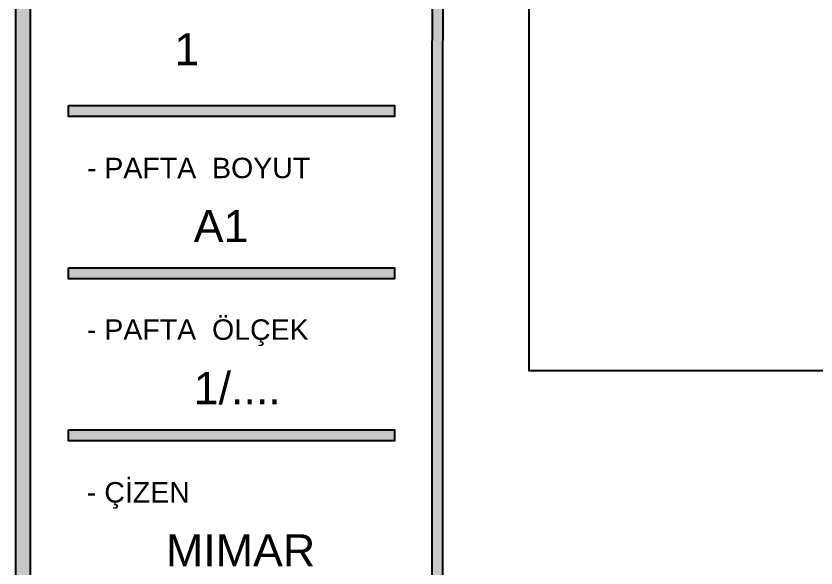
# Model space of a CAD drawing. Header units: millimetres. Extents: x 1287 to 21021, y -1522 to 4173.
# Drawn here: x 1287 to 2398, y 2362 to 3128 of the extents above; entities that cross this region are included whole.
import ezdxf

# ---------------------------------------------------------------- set-up
doc = ezdxf.new("R2010")
doc.units = ezdxf.units.MM
doc.styles.get("Standard").update_dxf_attribs({"font": 'arial.ttf'})

msp = doc.modelspace()

# ---------------------------------------------------------------- hatches: boundary and pattern name
h = msp.add_hatch(color=256)
h.dxf.hatch_style = 1
h.paths.add_polyline_path([(5942.638, 584.53), (5942.638, 4059.675), (1286.5, 4059.675), (1286.5, 584.53)])
h.paths.add_polyline_path([(1306.5, 604.53), (1306.5, 4039.675), (5922.638, 4039.675), (5922.638, 604.53)], flags=16)
h.paths.add_polyline_path([(1863.755, 778.27), (1864.529, 3865.935), (1879.919, 3865.935), (1879.145, 778.27)], flags=0)
h.paths.add_polyline_path([(1359.5, 1487.424), (1359.498, 1502.885), (1812.22, 1502.885), (1812.22, 1487.495)], flags=0)
h.paths.add_polyline_path([(1424.14, 1558.408), (1424.14, 1881.292), (1527.463, 1881.292), (1527.463, 1558.408)], flags=0)
h.paths.add_polyline_path([(1415.53, 1891.8), (1381.089, 1891.8), (1398.31, 1921.935)], flags=0)
h.paths.add_polyline_path([(1359.498, 1969.703), (1359.5, 1985.164), (1812.22, 1985.093), (1812.22, 1969.703)], flags=0)
h.paths.add_polyline_path([(1359.383, 2302.178), (1359.386, 2317.639), (1812.106, 2317.568), (1812.106, 2302.178)], flags=0)
h.paths.add_polyline_path([(1359.419, 2537.898), (1359.421, 2553.359), (1812.141, 2553.288), (1812.141, 2537.898)], flags=0)
h.paths.add_polyline_path([(1359.454, 2763.088), (1359.456, 2778.549), (1812.176, 2778.478), (1812.176, 2763.088)], flags=0)
h.paths.add_polyline_path([(1359.498, 2988.278), (1359.5, 3003.739), (1812.22, 3003.668), (1812.22, 2988.278)], flags=0)
h.paths.add_polyline_path([(1359.498, 3269.753), (1359.5, 3285.214), (1812.22, 3285.143), (1812.22, 3269.753)], flags=0)
h.paths.add_polyline_path([(1359.498, 3569.858), (1359.5, 3585.319), (1812.22, 3585.248), (1812.22, 3569.858)], flags=0)
h.paths.add_polyline_path([(1354.825, 797.747), (1849.942, 797.747), (1849.942, 1365.654), (1354.825, 1365.654)], flags=8)
h.paths.add_polyline_path([(1376.632, 1385.998), (1498.599, 1385.998), (1498.599, 1444.419), (1376.632, 1444.419)], flags=8)
h.paths.add_polyline_path([(1426.929, 2022.407), (1763.728, 2022.407), (1763.728, 2188.461), (1426.929, 2188.461)], flags=8)
h.paths.add_polyline_path([(1376.755, 3510.142), (1630.784, 3510.142), (1630.784, 3568.563), (1376.755, 3568.563)], flags=8)
h.paths.add_polyline_path([(1533.884, 1885.056), (1656.424, 1885.056), (1656.424, 1922.23), (1533.884, 1922.23)], flags=8)
h.paths.add_polyline_path([(1440.205, 1884.623), (1513.108, 1884.623), (1513.108, 1921.797), (1440.205, 1921.797)], flags=8)
h.paths.add_polyline_path([(1563.537, 3656.935), (1855.678, 3656.935), (1855.678, 3704.668), (1563.537, 3704.668)], flags=8)
h = msp.add_hatch(color=256)
h.dxf.hatch_style = 1
h.paths.add_polyline_path([(1863.755, 778.27), (1879.145, 778.27), (1879.919, 3865.935), (1864.529, 3865.935)])
h = msp.add_hatch(color=256)
h.dxf.hatch_style = 1
h.paths.add_polyline_path([(1359.498, 2988.278), (1812.22, 2988.278), (1812.22, 3003.668), (1359.5, 3003.739)])
h = msp.add_hatch(color=256)
h.dxf.hatch_style = 1
h.paths.add_polyline_path([(1359.454, 2763.088), (1812.176, 2763.088), (1812.176, 2778.478), (1359.456, 2778.549)])
h = msp.add_hatch(color=256)
h.dxf.hatch_style = 1
h.paths.add_polyline_path([(1359.419, 2537.898), (1812.141, 2537.898), (1812.141, 2553.288), (1359.421, 2553.359)])

# ---------------------------------------------------------------- linework, layer by layer
for points in [[(5942.638, 584.53), (1286.5, 584.53), (1286.5, 4059.675), (5942.638, 4059.675)], [(5922.638, 604.53), (1306.5, 604.53), (1306.5, 4039.675), (5922.638, 4039.675)], [(1999.215, 3926.358), (3892.138, 3926.358), (3892.138, 2635.49), (1999.215, 2635.49)], [(1879.919, 3865.935), (1864.529, 3865.935), (1863.755, 778.27), (1879.145, 778.27)]]:
    msp.add_lwpolyline(points, close=True)
for points in [[(1359.5, 3003.739), (1812.22, 3003.668), (1812.22, 2988.278), (1359.498, 2988.278), (1359.5, 3003.749)], [(1359.456, 2778.549), (1812.176, 2778.478), (1812.176, 2763.088), (1359.454, 2763.088), (1359.456, 2778.559)], [(1359.421, 2553.359), (1812.141, 2553.288), (1812.141, 2537.898), (1359.419, 2537.898), (1359.421, 2553.369)]]:
    msp.add_lwpolyline(points)

# ---------------------------------------------------------------- texts
at = {"lineweight": 40, "attachment_point": 1}
for s, width, heights, insert, char_height in [('{\\fArial|b0|i0|c162|p0;1}', 249.89263, [0], (1506.6, 3104.131), 44.55), ('- PAFTA  BOYUT', 637.69408, [103.322], (1385.056, 2931.185), 28.35), ('{\\fArial|b0|i0|c162|p0;A1}', 249.89263, [0], (1533.33, 2858.701), 44.55), ('- PAFTA  ÖLÇEK', 637.69408, [103.322], (1385.012, 2706.734), 28.35), ('{\\fArial|b0|i0|c162|p0;1/....}', 249.89263, [0], (1533.295, 2633.51), 44.55), ('- ÇİZEN', 637.69408, [103.322], (1384.976, 2480.815), 28.35), ('{\\fArial|b0|i0|c162|p0;MIMAR}', 249.89263, [0], (1494.784, 2408.32), 44.55)]:
    msp.add_mtext_dynamic_manual_height_columns(s, width=width, gutter_width=772.5, heights=heights, dxfattribs=dict(at, insert=insert, char_height=char_height))

doc.saveas('drawing.dxf')
